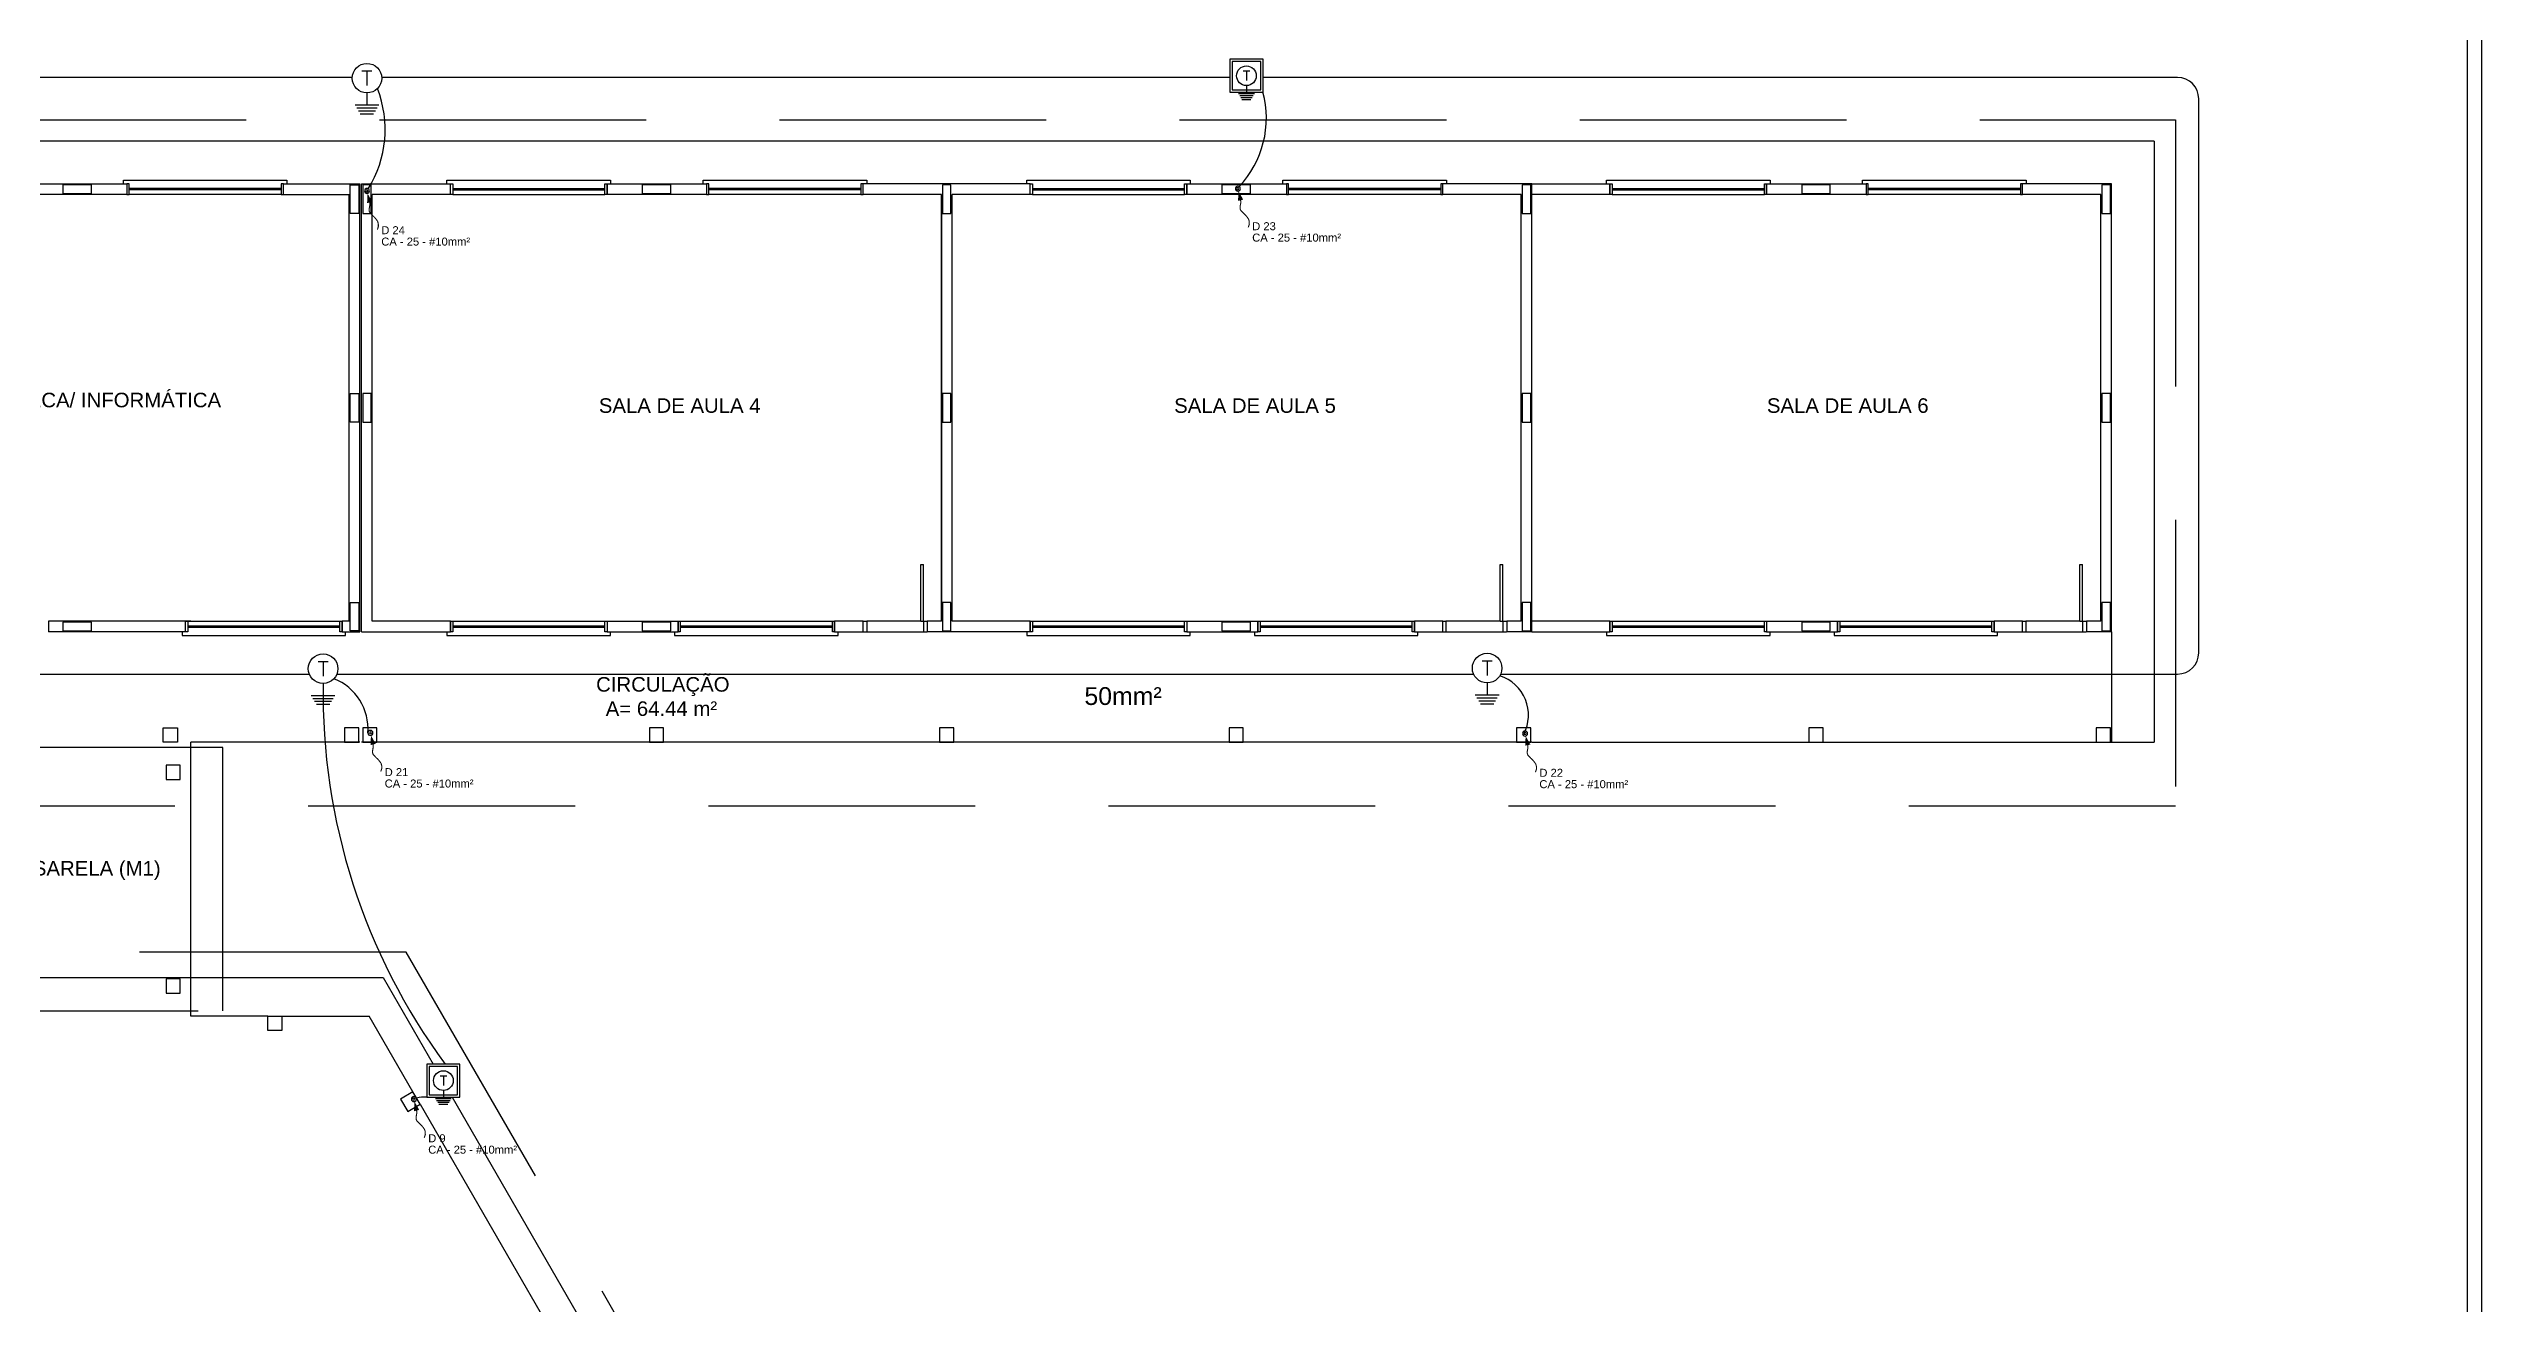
# Model space of a CAD drawing. Extents: x -192 to 167, y 237 to 369.
# Drawn here: x -16.95 to 17.25, y 326.03 to 343.67 of the extents above; entities that cross this region are included whole.
import ezdxf

# ---------------------------------------------------------------- set-up
doc = ezdxf.new("R2010")
doc.units = 0
doc.header["$LTSCALE"] = 0.1
doc.linetypes.add('HIDDEN', pattern=[9.525, 6.35, -3.175])
doc.linetypes.add('TRACEJADO_G', pattern=[0.375, 0.25, -0.125])
doc.layers.get('0').update_dxf_attribs({"linetype": 'CONTINUOUS'})
for name, color, linetype in [('100-Ele_diagramas', 2, 'CONTINUOUS'), ('100-txt_t4', 1, 'CONTINUOUS'), ('75-0', 7, 'CONTINUOUS'), ('A-MURO', 2, 'CONTINUOUS'), ('A-PAREDE', 5, 'CONTINUOUS'), ('A-PILAR', 6, 'CONTINUOUS'), ('A-PISOS-CTEL', 2, 'TRACEJADO_G'), ('A-PISOS-NIVEL', 1, 'CONTINUOUS'), ('A-SOLEIRA', 1, 'CONTINUOUS'), ('AR-ESQ', 2, 'CONTINUOUS'), ('ARQ-TXT-1_050', 2, 'CONTINUOUS'), ('Ele_diagramas', 2, 'CONTINUOUS'), ('FARADAY', 6, 'HIDDEN'), ('GER_PARA-RAIO', 5, 'PARA-RAIO'), ('Ltype_para-raio', 5, 'PRAIO')]:
    doc.layers.add(name, color=color, linetype=linetype)
doc.styles.add('ESC-50-A20', font='arial.ttf', dxfattribs={"height": 0.1})
doc.styles.get("Standard").update_dxf_attribs({"font": 'ARIALUNI.TTF'})
doc.styles.add('T4', font='arial.ttf')
doc.linetypes.add('PARA-RAIO', pattern='A,0.5,-0.15,["/",Standard,S=0.15,R=0,X=-0.1,Y=-0.075],-0.05', length=0.7)
doc.linetypes.add('PRAIO', pattern='A,0.5,-0.15,["/",Standard,S=0.15,R=0,X=-0.1,Y=-0.075],-0.05', length=0.7)

# ---------------------------------------------------------------- blocks, each defined once
blk = doc.blocks.new('cadnic01000124')
at = {"color": 10, "const_width": 0.0533}
blk.add_lwpolyline([(0.3, 0.3), (0.39, 0.38), (0.45, 0.46), (0.5, 0.54), (0.53, 0.62), (0.56, 0.69), (0.59, 0.75), (0.64, 0.81), (0.7, 0.85), (0.79, 0.87), (0.9, 0.9), (1.01, 0.92), (1.13, 0.96), (1.25, 1.01), (1.34, 1.09), (1.42, 1.21), (1.46, 1.37)], dxfattribs=at)
at = {"color": 10}
blk.add_lwpolyline([(0.09, 0.09, 0, 0.267, 0), (0.42, 0.42, 0.02, 0.02, 0)], format="xyseb", dxfattribs=at)
at = {"color": 2}
blk.add_circle((0, 0), 0.125, dxfattribs=at)
at = {"color": 3}
blk.add_circle((0, 0), 0.05, dxfattribs=at)
blk = doc.blocks.new('*U69')
at = {"layer": 'Ele_diagramas', "color": 4}
for p, q in [((-0.07, 0.103), (0.07, 0.103)), ((0, 0.103), (0, -0.103))]:
    blk.add_line(p, q, dxfattribs=at)
at = {"layer": 'Ele_diagramas', "color": 3}
for p, q in [((0, -0.208), (0, -0.375)), ((-0.167, -0.375), (0.167, -0.375)), ((-0.143, -0.417), (0.143, -0.417)), ((-0.119, -0.458), (0.119, -0.458)), ((-0.094, -0.5), (0.094, -0.5))]:
    blk.add_line(p, q, dxfattribs=at)
at = {"layer": 'Ele_diagramas', "color": 2}
blk.add_circle((0, 0), 0.208, dxfattribs=at)
blk = doc.blocks.new('6 SALAS')
at = {"layer": 'A-MURO', "color": 251}
for p, q in [((79.8, 0), (79.8, -50)), ((80, 0), (80, -50))]:
    blk.add_line(p, q, dxfattribs=at)
at = {"layer": 'A-PAREDE', "color": 251}
for p, q in [((49.1, -5.2), (50.175, -5.2)), ((49.1, -5.35), (49.1, -5.2)), ((49.1, -5.35), (50.025, -5.35)), ((50.025, -11.35), (50.025, -5.35)), ((50.175, -11.5), (50.175, -5.2)), ((50.2, -8.35), (50.2, -5.2)), ((50.2, -5.2), (51.45, -5.2)), ((50.2, -11.35), (50.2, -5.35)), ((50.2, -11.5), (50.2, -5.35)), ((50.35, -11.35), (50.35, -5.35)), ((50.35, -11.35), (50.35, -5.35)), ((51.45, -5.35), (50.35, -5.35)), ((51.45, -5.35), (51.45, -5.2)), ((57.25, -5.35), (57.25, -5.2)), ((58.35, -5.35), (58.35, -11.35)), ((58.5, -11.35), (58.5, -5.35)), ((59.6, -5.35), (58.5, -5.35)), ((59.6, -5.35), (59.6, -5.2)), ((65.4, -5.35), (65.4, -5.2)), ((65.4, -5.35), (65.4, -5.2)), ((66.5, -11.35), (66.5, -5.35)), ((66.5, -11.35), (66.5, -5.35)), ((66.65, -11.5), (66.65, -5.2)), ((66.65, -11.35), (66.65, -5.35)), ((67.75, -5.35), (67.75, -5.2)), ((73.55, -5.35), (73.55, -5.2)), ((74.65, -11.35), (74.65, -5.35)), ((74.8, -11.5), (74.8, -5.2)), ((47.8, -11.35), (45.8, -11.35)), ((47.725, -11.35), (45.8, -11.35)), ((45.8, -11.35), (45.8, -11.5)), ((47.725, -11.5), (45.8, -11.5)), ((47.725, -11.5), (47.725, -11.35)), ((50.025, -11.35), (49.925, -11.35)), ((49.925, -11.5), (49.925, -11.35)), ((49.925, -11.5), (50.175, -11.5)), ((50.2, -11.5), (51.45, -11.5)), ((51.45, -11.35), (50.35, -11.35)), ((51.45, -11.35), (51.45, -11.5)), ((53.65, -11.35), (54.65, -11.35)), ((53.65, -11.35), (53.65, -11.5)), ((53.65, -11.5), (54.65, -11.5)), ((54.65, -11.35), (54.65, -11.5)), ((56.85, -11.5), (56.85, -11.35)), ((59.6, -11.5), (58.144, -11.5)), ((58.15, -11.35), (58.15, -11.5)), ((58.35, -11.35), (58.15, -11.35)), ((59.6, -11.35), (58.5, -11.35)), ((59.6, -11.35), (59.6, -11.5)), ((61.8, -11.35), (62.8, -11.35)), ((61.8, -11.35), (61.8, -11.5)), ((61.8, -11.5), (62.8, -11.5)), ((62.8, -11.35), (62.8, -11.5)), ((65, -11.5), (65, -11.35)), ((66.65, -11.5), (66.294, -11.5)), ((66.65, -11.5), (66.294, -11.5)), ((66.3, -11.35), (66.3, -11.5)), ((66.5, -11.35), (66.3, -11.35)), ((66.3, -11.35), (66.3, -11.5)), ((66.5, -11.35), (66.3, -11.35)), ((67.75, -11.35), (67.75, -11.5)), ((69.95, -11.35), (70.95, -11.35)), ((69.95, -11.35), (69.95, -11.5)), ((69.95, -11.5), (70.95, -11.5)), ((70.95, -11.35), (70.95, -11.5)), ((73.15, -11.5), (73.15, -11.35)), ((74.8, -11.5), (74.444, -11.5)), ((74.45, -11.35), (74.45, -11.5)), ((74.65, -11.35), (74.45, -11.35))]:
    blk.add_line(p, q, dxfattribs=at)
for points in [[(46.9, -5.2), (46.9, -5.35), (45.5, -5.35), (45.5, -5.2)], [(46, -5.215), (46, -5.335), (46.4, -5.335), (46.4, -5.215)], [(50.16, -5.615), (50.04, -5.615), (50.04, -5.215), (50.16, -5.215)], [(50.215, -5.615), (50.335, -5.615), (50.335, -5.215), (50.215, -5.215)], [(55.05, -5.2), (55.05, -5.35), (53.65, -5.35), (53.65, -5.2)], [(54.145, -5.215), (54.145, -5.335), (54.545, -5.335), (54.545, -5.215)], [(58.365, -5.615), (58.485, -5.615), (58.485, -5.215), (58.365, -5.215)], [(63.2, -5.2), (63.2, -5.35), (61.8, -5.35), (61.8, -5.2)], [(62.295, -5.215), (62.295, -5.335), (62.695, -5.335), (62.695, -5.215)], [(66.515, -5.615), (66.635, -5.615), (66.635, -5.215), (66.515, -5.215)], [(66.515, -5.615), (66.635, -5.615), (66.635, -5.215), (66.515, -5.215)], [(71.35, -5.2), (71.35, -5.35), (69.95, -5.35), (69.95, -5.2)], [(70.445, -5.215), (70.445, -5.335), (70.845, -5.335), (70.845, -5.215)], [(74.665, -5.615), (74.785, -5.615), (74.785, -5.215), (74.665, -5.215)], [(50.16, -8.55), (50.04, -8.55), (50.04, -8.15), (50.16, -8.15)], [(50.215, -8.55), (50.335, -8.55), (50.335, -8.15), (50.215, -8.15)], [(66.515, -8.55), (66.635, -8.55), (66.635, -8.15), (66.515, -8.15)], [(66.515, -8.55), (66.635, -8.55), (66.635, -8.15), (66.515, -8.15)], [(74.665, -8.55), (74.785, -8.55), (74.785, -8.15), (74.665, -8.15)], [(50.16, -11.485), (50.04, -11.485), (50.04, -11.085), (50.16, -11.085)], [(58.365, -11.485), (58.485, -11.485), (58.485, -11.085), (58.365, -11.085)], [(66.515, -11.485), (66.635, -11.485), (66.635, -11.085), (66.515, -11.085)], [(66.515, -11.485), (66.635, -11.485), (66.635, -11.085), (66.515, -11.085)], [(74.665, -11.485), (74.785, -11.485), (74.785, -11.085), (74.665, -11.085)], [(46, -11.365), (46, -11.485), (46.4, -11.485), (46.4, -11.365)], [(54.145, -11.365), (54.145, -11.485), (54.545, -11.485), (54.545, -11.365)], [(57.25, -11.35), (56.85, -11.35), (56.85, -11.5), (57.25, -11.5)], [(62.295, -11.365), (62.295, -11.485), (62.695, -11.485), (62.695, -11.365)], [(65.4, -11.35), (65, -11.35), (65, -11.5), (65.4, -11.5)], [(70.445, -11.365), (70.445, -11.485), (70.845, -11.485), (70.845, -11.365)], [(73.55, -11.35), (73.15, -11.35), (73.15, -11.5), (73.55, -11.5)], [(47.41, -12.85), (47.61, -12.85), (47.61, -13.05), (47.41, -13.05)], [(50.16, -12.85), (49.96, -12.85), (49.96, -13.05), (50.16, -13.05)], [(50.415, -12.85), (50.215, -12.85), (50.215, -13.05), (50.415, -13.05)], [(54.445, -12.85), (54.245, -12.85), (54.245, -13.05), (54.445, -13.05)], [(58.525, -12.85), (58.325, -12.85), (58.325, -13.05), (58.525, -13.05)], [(62.595, -12.85), (62.395, -12.85), (62.395, -13.05), (62.595, -13.05)], [(66.635, -12.85), (66.435, -12.85), (66.435, -13.05), (66.635, -13.05)], [(66.635, -12.85), (66.435, -12.85), (66.435, -13.05), (66.635, -13.05)], [(70.745, -12.85), (70.545, -12.85), (70.545, -13.05), (70.745, -13.05)], [(74.785, -12.85), (74.585, -12.85), (74.585, -13.05), (74.785, -13.05)], [(47.65, -13.375), (47.45, -13.375), (47.45, -13.575), (47.65, -13.575)], [(47.65, -16.379), (47.45, -16.379), (47.45, -16.579), (47.65, -16.579)], [(49.08, -17.104), (48.88, -17.104), (48.88, -16.904), (49.08, -16.904)], [(50.748, -18.068), (50.848, -18.241), (51.022, -18.141), (50.922, -17.968)]]:
    blk.add_lwpolyline(points, close=True, dxfattribs=at)
for points in [[(59.6, -5.2), (57.25, -5.2)], [(58.35, -11.35), (58.35, -11.35), (58.35, -5.35), (57.25, -5.35)], [(66.65, -5.2), (65.4, -5.2)], [(66.65, -5.2), (65.4, -5.2)], [(66.5, -11.35), (66.5, -11.35), (66.5, -5.35), (65.4, -5.35)], [(66.5, -11.35), (66.5, -11.35), (66.5, -5.35), (65.4, -5.35)], [(66.65, -5.2), (67.75, -5.2), (67.75, -5.35), (66.65, -5.35)], [(74.8, -5.2), (73.55, -5.2)], [(74.65, -11.35), (74.65, -11.35), (74.65, -5.35), (73.55, -5.35)], [(66.65, -11.5), (67.75, -11.5), (67.75, -11.35), (66.65, -11.35)]]:
    blk.add_lwpolyline(points, dxfattribs=at)
at = {"layer": 'A-PILAR', "color": 251}
blk.add_lwpolyline([(58.365, -8.55), (58.485, -8.55), (58.485, -8.15), (58.365, -8.15)], close=True, dxfattribs=at)
at = {"layer": 'A-PISOS-CTEL', "color": 251, "linetype": 'TRACEJADO_G', "ltscale": 150}
for points in [[(16.7, -4.3), (75.7, -4.3), (75.7, -13.95), (16.7, -13.95)], [(44.15, -16.827), (48.25, -16.827), (48.25, -13.127), (44.15, -13.127)], [(50.827, -16.004), (41.573, -16.004), (36.945, -24.019), (41.573, -32.034), (50.827, -32.034), (55.455, -24.019)]]:
    blk.add_lwpolyline(points, close=True, dxfattribs=at)
at = {"layer": 'A-PISOS-NIVEL', "color": 251}
for p, q in [((75.4, -4.6), (17, -4.6)), ((75.4, -4.6), (75.4, -13.05)), ((74.8, -11.5), (74.8, -13.05)), ((50.175, -13.05), (47.8, -13.05)), ((47.8, -16.904), (47.8, -13.05)), ((66.65, -13.05), (50.2, -13.05)), ((66.65, -13.05), (74.8, -13.05)), ((74.8, -13.05), (75.4, -13.05)), ((48.88, -16.904), (47.8, -16.904)), ((49.08, -16.904), (50.308, -16.904)), ((50.922, -17.968), (50.308, -16.904)), ((51.022, -18.141), (53.702, -22.783))]:
    blk.add_line(p, q, dxfattribs=at)
at = {"layer": 'A-SOLEIRA', "color": 251}
for p, q in [((58.06, -11.35), (57.3, -11.35)), ((57.3, -11.5), (58.1, -11.5)), ((66.204, -11.35), (65.444, -11.35)), ((65.444, -11.5), (66.244, -11.5)), ((74.354, -11.35), (73.594, -11.35)), ((73.594, -11.5), (74.394, -11.5))]:
    blk.add_line(p, q, dxfattribs=at)
at = {"layer": 'AR-ESQ', "color": 251}
for p, q in [((49.07, -5.265), (46.93, -5.265)), ((49.07, -5.285), (46.93, -5.285)), ((49.07, -5.35), (46.93, -5.35)), ((51.48, -5.265), (53.62, -5.265)), ((51.48, -5.285), (53.62, -5.285)), ((51.48, -5.35), (53.62, -5.35)), ((57.22, -5.265), (55.08, -5.265)), ((57.22, -5.285), (55.08, -5.285)), ((57.22, -5.35), (55.08, -5.35)), ((59.63, -5.265), (61.77, -5.265)), ((59.63, -5.285), (61.77, -5.285)), ((59.63, -5.35), (61.77, -5.35)), ((65.37, -5.265), (63.23, -5.265)), ((65.37, -5.285), (63.23, -5.285)), ((65.37, -5.35), (63.23, -5.35)), ((67.78, -5.265), (69.92, -5.265)), ((67.78, -5.285), (69.92, -5.285)), ((67.78, -5.35), (69.92, -5.35)), ((73.52, -5.265), (71.38, -5.265)), ((73.52, -5.285), (71.38, -5.285)), ((73.52, -5.35), (71.38, -5.35)), ((58.06, -11.35), (58.06, -10.55)), ((58.06, -10.55), (58.1, -10.55)), ((58.1, -11.35), (58.1, -10.55)), ((66.204, -11.35), (66.204, -10.55)), ((66.204, -10.55), (66.244, -10.55)), ((66.244, -11.35), (66.244, -10.55)), ((74.354, -11.35), (74.354, -10.55)), ((74.354, -10.55), (74.394, -10.55)), ((74.394, -11.35), (74.394, -10.55)), ((47.755, -11.35), (49.895, -11.35)), ((47.755, -11.415), (49.895, -11.415)), ((47.755, -11.435), (49.895, -11.435)), ((51.48, -11.35), (53.62, -11.35)), ((51.48, -11.415), (53.62, -11.415)), ((51.48, -11.435), (53.62, -11.435)), ((54.68, -11.35), (56.82, -11.35)), ((54.68, -11.415), (56.82, -11.415)), ((54.68, -11.435), (56.82, -11.435)), ((57.25, -11.35), (57.3, -11.35)), ((57.25, -11.5), (57.3, -11.5)), ((57.3, -11.35), (57.3, -11.5)), ((58.06, -11.35), (58.1, -11.35)), ((58.1, -11.35), (58.1, -11.5)), ((58.1, -11.35), (58.15, -11.35)), ((58.1, -11.5), (58.15, -11.5)), ((59.63, -11.35), (61.77, -11.35)), ((59.63, -11.415), (61.77, -11.415)), ((59.63, -11.435), (61.77, -11.435)), ((62.83, -11.35), (64.97, -11.35)), ((62.83, -11.415), (64.97, -11.415)), ((62.83, -11.435), (64.97, -11.435)), ((65.394, -11.35), (65.444, -11.35)), ((65.394, -11.5), (65.444, -11.5)), ((65.444, -11.35), (65.444, -11.5)), ((66.204, -11.35), (66.244, -11.35)), ((66.244, -11.35), (66.244, -11.5)), ((66.244, -11.35), (66.294, -11.35)), ((66.244, -11.5), (66.294, -11.5)), ((67.78, -11.35), (69.92, -11.35)), ((67.78, -11.415), (69.92, -11.415)), ((67.78, -11.435), (69.92, -11.435)), ((70.98, -11.35), (73.12, -11.35)), ((70.98, -11.415), (73.12, -11.415)), ((70.98, -11.435), (73.12, -11.435)), ((73.544, -11.35), (73.594, -11.35)), ((73.544, -11.5), (73.594, -11.5)), ((73.594, -11.35), (73.594, -11.5)), ((74.354, -11.35), (74.394, -11.35)), ((74.394, -11.35), (74.394, -11.5)), ((74.394, -11.35), (74.444, -11.35)), ((74.394, -11.5), (74.444, -11.5))]:
    blk.add_line(p, q, dxfattribs=at)
for points in [[(46.85, -5.2), (46.85, -5.15), (49.15, -5.15), (49.15, -5.2)], [(51.4, -5.2), (51.4, -5.15), (53.7, -5.15), (53.7, -5.2)], [(55, -5.2), (55, -5.15), (57.3, -5.15), (57.3, -5.2)], [(59.55, -5.2), (59.55, -5.15), (61.85, -5.15), (61.85, -5.2)], [(63.15, -5.2), (63.15, -5.15), (65.45, -5.15), (65.45, -5.2)], [(67.7, -5.2), (67.7, -5.15), (70, -5.15), (70, -5.2)], [(71.3, -5.2), (71.3, -5.15), (73.6, -5.15), (73.6, -5.2)], [(47.675, -11.5), (47.675, -11.55), (49.975, -11.55), (49.975, -11.5)], [(51.4, -11.5), (51.4, -11.55), (53.7, -11.55), (53.7, -11.5)], [(54.6, -11.5), (54.6, -11.55), (56.9, -11.55), (56.9, -11.5)], [(59.55, -11.5), (59.55, -11.55), (61.85, -11.55), (61.85, -11.5)], [(62.75, -11.5), (62.75, -11.55), (65.05, -11.55), (65.05, -11.5)], [(67.7, -11.5), (67.7, -11.55), (70, -11.55), (70, -11.5)], [(70.9, -11.5), (70.9, -11.55), (73.2, -11.55), (73.2, -11.5)]]:
    blk.add_lwpolyline(points, dxfattribs=at)
for points in [[(46.93, -5.2), (46.9, -5.2), (46.9, -5.35), (46.93, -5.35)], [(49.1, -5.2), (49.07, -5.2), (49.07, -5.35), (49.1, -5.35)], [(51.45, -5.2), (51.48, -5.2), (51.48, -5.35), (51.45, -5.35)], [(53.62, -5.2), (53.65, -5.2), (53.65, -5.35), (53.62, -5.35)], [(55.08, -5.2), (55.05, -5.2), (55.05, -5.35), (55.08, -5.35)], [(57.25, -5.2), (57.22, -5.2), (57.22, -5.35), (57.25, -5.35)], [(59.6, -5.2), (59.63, -5.2), (59.63, -5.35), (59.6, -5.35)], [(61.77, -5.2), (61.8, -5.2), (61.8, -5.35), (61.77, -5.35)], [(63.23, -5.2), (63.2, -5.2), (63.2, -5.35), (63.23, -5.35)], [(65.4, -5.2), (65.37, -5.2), (65.37, -5.35), (65.4, -5.35)], [(65.4, -5.2), (65.37, -5.2), (65.37, -5.35), (65.4, -5.35)], [(67.75, -5.2), (67.78, -5.2), (67.78, -5.35), (67.75, -5.35)], [(69.92, -5.2), (69.95, -5.2), (69.95, -5.35), (69.92, -5.35)], [(71.38, -5.2), (71.35, -5.2), (71.35, -5.35), (71.38, -5.35)], [(73.55, -5.2), (73.52, -5.2), (73.52, -5.35), (73.55, -5.35)], [(47.725, -11.35), (47.755, -11.35), (47.755, -11.5), (47.725, -11.5)], [(49.895, -11.35), (49.925, -11.35), (49.925, -11.5), (49.895, -11.5)], [(51.45, -11.35), (51.48, -11.35), (51.48, -11.5), (51.45, -11.5)], [(53.62, -11.35), (53.65, -11.35), (53.65, -11.5), (53.62, -11.5)], [(54.65, -11.35), (54.68, -11.35), (54.68, -11.5), (54.65, -11.5)], [(56.82, -11.35), (56.85, -11.35), (56.85, -11.5), (56.82, -11.5)], [(59.6, -11.35), (59.63, -11.35), (59.63, -11.5), (59.6, -11.5)], [(61.77, -11.35), (61.8, -11.35), (61.8, -11.5), (61.77, -11.5)], [(62.8, -11.35), (62.83, -11.35), (62.83, -11.5), (62.8, -11.5)], [(64.97, -11.35), (65, -11.35), (65, -11.5), (64.97, -11.5)], [(67.75, -11.35), (67.78, -11.35), (67.78, -11.5), (67.75, -11.5)], [(69.92, -11.35), (69.95, -11.35), (69.95, -11.5), (69.92, -11.5)], [(70.95, -11.35), (70.98, -11.35), (70.98, -11.5), (70.95, -11.5)], [(73.12, -11.35), (73.15, -11.35), (73.15, -11.5), (73.12, -11.5)]]:
    blk.add_lwpolyline(points, close=True, dxfattribs=at)
at = {"layer": 'ARQ-TXT-1_050', "color": 251, "char_height": 0.2048, "attachment_point": 1, "style": 'ESC-50-A20'}
for s, width, insert in [('\\pi0.56859;BIBLIOTECA/ INFORMÁTICA       ', 4.46064, (43.841, -8.137)), ('\\pi0.49478;SALA DE AULA 4', 2.76572, (53.04, -8.215)), ('\\pi0.49478;SALA DE AULA 5', 2.76572, (61.128, -8.215)), ('\\pi0.49478;SALA DE AULA 6', 2.76572, (69.461, -8.215)), ('\\pi1.5415;CIRCULAÇÃO       \\P\\pi1.6763;A= 64.44 m²', 4.46064, (51.955, -12.135)), ('\\pi1.2976;PASSARELA (M1)       ', 4.46064, (43.708, -14.721))]:
    blk.add_mtext_dynamic_manual_height_columns(s, width=width, gutter_width=1, heights=[0], dxfattribs=dict(at, insert=insert))

msp = doc.modelspace()

# ---------------------------------------------------------------- block references
at = {"layer": 'FARADAY', "color": 6, "linetype": 'ByBlock'}
msp.add_blockref('6 SALAS', (-62.748, 346.966), dxfattribs=at)

# ---------------------------------------------------------------- next in the draw order: linework, layer by layer
at = {"layer": 'GER_PARA-RAIO'}
for p, q in [((-12.681, 343.263), (-28.215, 343.263)), ((-0.342, 343.263), (-12.265, 343.263)), ((12.979, 343.263), (0.124, 343.263)), ((13.279, 335.173), (13.279, 342.963)), ((-29.109, 334.873), (-13.284, 334.873)), ((-12.896, 334.873), (3.084, 334.873)), ((3.466, 334.873), (12.979, 334.873)), ((-19.318, 330.605), (-12.245, 330.605)), ((-12.245, 330.605), (-11.543, 329.39)), ((-11.274, 328.924), (-7.77, 322.853))]:
    msp.add_line(p, q, dxfattribs=at)
for centre, radius, start, end in [((-13.796, 342.529), 1.579, 328.1423, 21.4087), ((-1.235, 342.691), 1.406, 316.7526, 14.9343), ((12.979, 342.963), 0.3, 0, 90), ((12.979, 335.173), 0.3, 270, 0), ((3.274, 334.296), 0.582, 332.2619, 72.0717), ((-4.311, 334.606), 8.78, 179.1158, 216.444), ((-13.217, 334.102), 0.759, 355.7625, 68.3363), ((-11.662, 328.432), 0.493, 86.5004, 103.4437)]:
    msp.add_arc(centre, radius, start, end, dxfattribs=at)
at = {"layer": 'Ltype_para-raio', "color": 2, "linetype": 'Continuous'}
for points in [[(0.124, 343.519), (-0.342, 343.519), (-0.342, 343.053), (0.124, 343.053)], [(0.091, 343.486), (-0.308, 343.486), (-0.308, 343.087), (0.091, 343.087)], [(-11.166, 329.39), (-11.632, 329.39), (-11.632, 328.924), (-11.166, 328.924)], [(-11.199, 329.356), (-11.598, 329.356), (-11.598, 328.957), (-11.199, 328.957)]]:
    msp.add_lwpolyline(points, close=True, dxfattribs=at)

# ---------------------------------------------------------------- next in the draw order: block references
at = {"layer": '100-Ele_diagramas'}
for p in [(-12.473, 343.252), (3.275, 334.957), (-13.09, 334.949)]:
    msp.add_blockref('*U69', p, dxfattribs=at)
at = {"layer": '100-Ele_diagramas', "xscale": 0.6653927912402732, "yscale": 0.6653927912402732, "zscale": 0.6653927912402732}
for p in [(-0.109, 343.286), (-11.399, 329.157)]:
    msp.add_blockref('*U69', p, dxfattribs=at)
at = {"layer": '75-0', "xscale": -0.2812499999999999, "yscale": 0.28125, "zscale": 0.28125, "rotation": 148.2189294398063}
for p in [(-12.473, 341.666), (-0.229, 341.698), (-12.425, 334.046), (3.808, 334.037), (-11.813, 328.898)]:
    msp.add_blockref('cadnic01000124', p, dxfattribs=at)

# ---------------------------------------------------------------- next in the draw order: texts
at = {"layer": '100-txt_t4', "style": 'T4'}
for s, p in [('CA - 25 - #10mm²', (-12.272, 340.898)), ('D 24', (-12.272, 341.058)), ('CA - 25 - #10mm²', (-0.028, 340.954)), ('D 23', (-0.028, 341.114)), ('D 21', (-12.224, 333.438)), ('D 22', (4.009, 333.429)), ('CA - 25 - #10mm²', (-12.224, 333.278)), ('CA - 25 - #10mm²', (4.009, 333.269)), ('D 9', (-11.612, 328.29)), ('CA - 25 - #10mm²', (-11.612, 328.13))]:
    msp.add_text(s, height=0.1125, dxfattribs=at).set_placement(p)
at = {"layer": 'FARADAY', "color": 2}
msp.add_text('50mm²', height=0.25, dxfattribs=at).set_placement((-2.387, 334.439))

doc.saveas('drawing.dxf')
